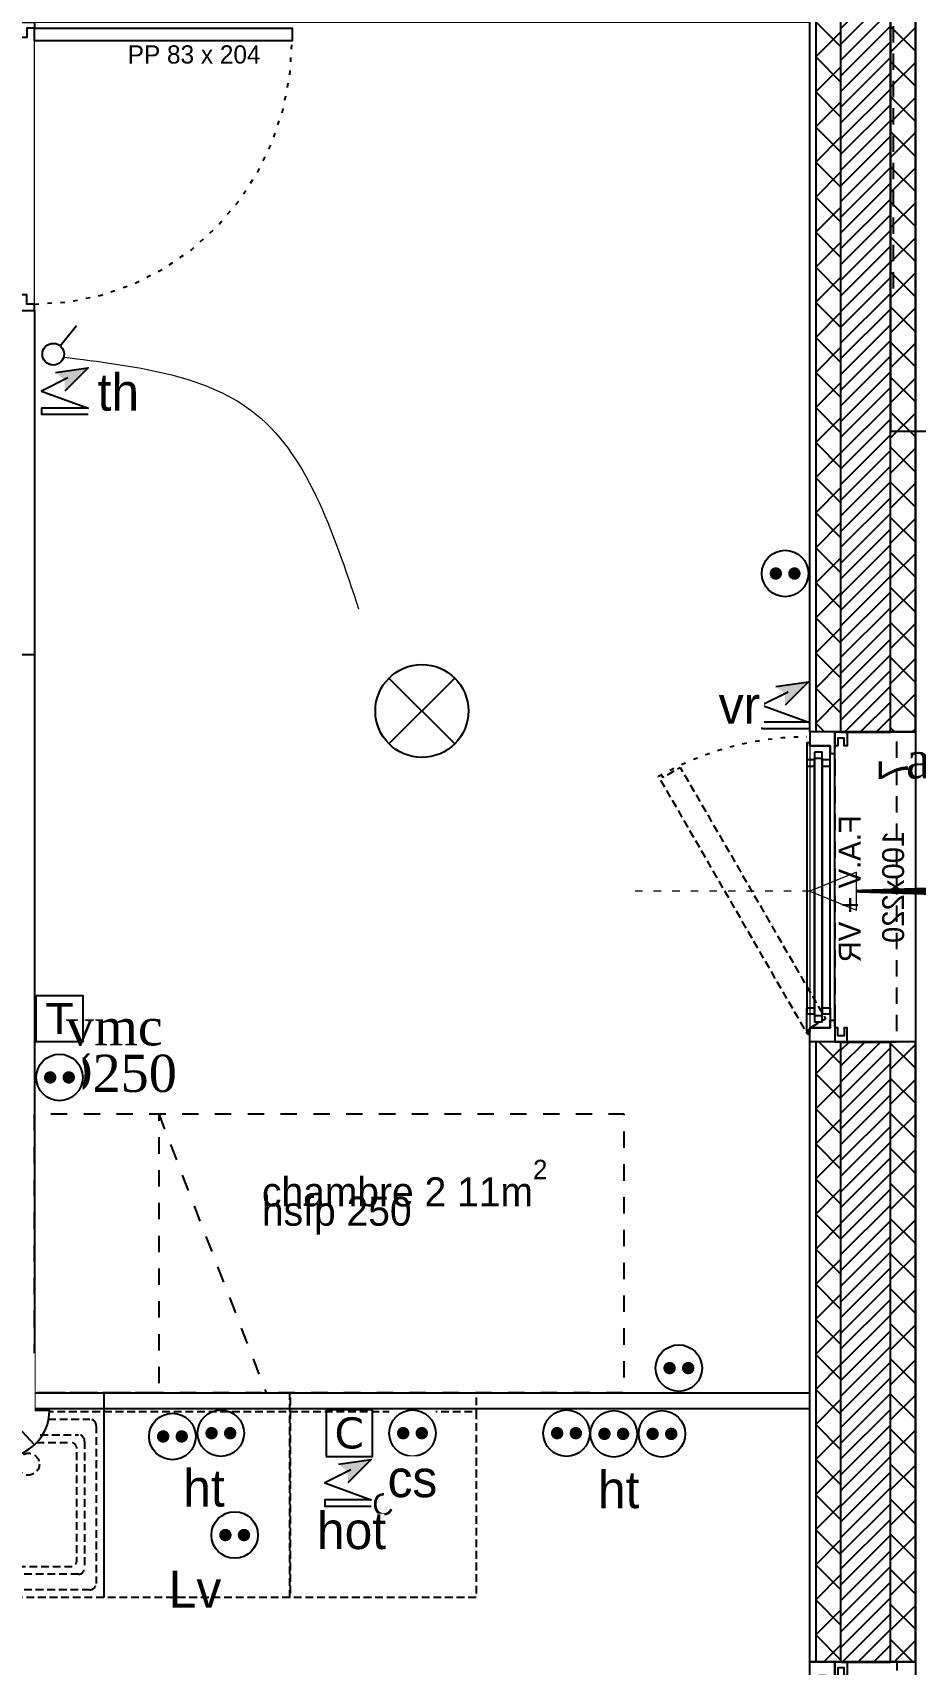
# Model space of a CAD drawing. Header units: centimetres. Extents: x -58072 to 12532, y -30603 to 6224.
# Drawn here: x 9534 to 9818, y 2842 to 3368 of the extents above; entities that cross this region are included whole.
import ezdxf

# ---------------------------------------------------------------- set-up
doc = ezdxf.new("R2010")
doc.units = ezdxf.units.CM
for name, pattern in [('ACAD_ISO03W100', [30, 12, -18]), ('Style de ligne -11', [0.347222, 0.20828, -0.138942]), ('Style de ligne -12', [0.164042, 0.054681, -0.109361]), ('Style de ligne -13', [0.147638, 0.098425, -0.049213]), ('Style de ligne -14', [0.147638, 0.098425, -0.049213]), ('Style de ligne -17', [0.347222, 0.20828, -0.138942]), ('Style de ligne -18', [0.164042, 0.054681, -0.109361]), ('VW-01', [0.41656, 0.20828, -0.20828])]:
    doc.linetypes.add(name, pattern=pattern)
for name, color, linetype in [('B GÈnÈral_Hatch', 252, 'Continuous'), ('B Général', 252, 'Continuous'), ('C ANNOTATIONS-prestations', 252, 'Continuous'), ('C ANNOTATIONS-texte', 252, 'Continuous'), ('D SURFACES-shab', 252, 'Continuous'), ('F REMPLISSAGE-vert foncé', 252, 'Continuous'), ('prlm-VMC', 93, 'Continuous')]:
    doc.layers.add(name, color=color, linetype=linetype)
doc.layers.add('prlm-ELEC-CFA', color=1, linetype='Continuous', lineweight=25)
doc.layers.add('prlm-ELEC-CFO', color=1, linetype='Continuous', lineweight=25)
doc.layers.add('prlm-ZEROPLOT', color=254, linetype='Continuous', plot=False)
doc.styles.add('Eurostile', font='Eurosti.TTF')
doc.styles.add('Eurostile (bold)', font='Eurostib.TTF')
doc.styles.add('prlm-elec-cfa', font='comic.ttf', dxfattribs={"height": 12})
doc.styles.add('prlm-elec-cfo', font='comic.ttf', dxfattribs={"height": 12})
doc.styles.add('prlm-vmc', font='pala.ttf', dxfattribs={"height": 14})
doc.styles.get("Standard").update_dxf_attribs({"font": 'isocp.shx', "height": 12})
pattern_1 = [(135, (0, 0), (-5.656854, -5.656854), []), (225, (0, 0), (-5.656854, 5.656854), [])]
pattern_2 = [(45, (0, 0), (2.4253472, -2.6458333), [])]

# ---------------------------------------------------------------- blocks, each defined once
blk = doc.blocks.new('A 60.Groupe-7-1')
at = {"layer": 'B Général', "linetype": 'Style de ligne -11', "ltscale": 25.4}
blk.add_line((2145.67, -1173.93), (2145.67, 946.07), dxfattribs=at)
blk = doc.blocks.new('B 60.F 100x220 (all. vitrée fixe) + VR')
at = {"layer": 'B Général', "linetype": 'Continuous', "lineweight": 35}
for p, q in [((-50, 7), (-50, -9)), ((50, 7), (50, -9))]:
    blk.add_line(p, q, dxfattribs=at)
at = {"layer": 'B Général'}
blk.add_line((45, 9), (-45, 9), dxfattribs=at)
at = {"layer": 'B Général', "linetype": 'Style de ligne -14', "ltscale": 25.4, "flags": 128}
blk.add_lwpolyline([(-35.69, 65.82), (-36.19, 64.95), (-35.32, 64.45), (-38.57, 58.82), (42.63, 11.94), (45.88, 17.57), (46.75, 17.07), (47.25, 17.93)], close=True, dxfattribs=at)
at = {"layer": 'B Général', "flags": 128}
for points in [[(-43, 10.5), (-43, 9), (-50, 9), (-50, 17), (-45.5, 17), (-45.5, 10.5)], [(-41, 18), (41, 18), (41, 15.5), (-41, 15.5)], [(43, 10.5), (43, 9), (50, 9), (50, 17), (45.5, 17), (45.5, 10.5)], [(-43.5, 15.5), (43.5, 15.5), (43.5, 13), (-43.5, 13)], [(-41, 13), (41, 13), (41, 10.5), (-41, 10.5)], [(-50, 9), (-50, 5), (-45.5, 5), (-45.5, 6), (-48, 6), (-48, 8), (-45.5, 8), (-45.5, 9)], [(50, 9), (50, 5), (45.5, 5), (45.5, 6), (48, 6), (48, 8), (45.5, 8), (45.5, 9)]]:
    blk.add_lwpolyline(points, close=True, dxfattribs=at)
at = {"layer": 'B Général', "linetype": 'Continuous', "flags": 128}
for points in [[(-39, 15.5), (-41.5, 15.5), (-41.5, 13), (-39, 13), (-39, 10.5), (-45.5, 10.5), (-45.5, 17), (-46.5, 17), (-46.5, 18), (-39, 18)], [(39, 15.5), (41.5, 15.5), (41.5, 13), (39, 13), (39, 10.5), (45.5, 10.5), (45.5, 17), (46.5, 17), (46.5, 18), (39, 18)]]:
    blk.add_lwpolyline(points, close=True, dxfattribs=at)
at = {"layer": 'B Général', "linetype": 'Style de ligne -17', "ltscale": 25.4, "flags": 128}
blk.add_lwpolyline([(-50, 9), (50, 9), (50, -11), (-50, -11)], close=True, dxfattribs=at)
at = {"layer": 'B Général', "flags": 128}
blk.add_lwpolyline([(-50, -9), (-50, -17), (50, -17), (50, -9)], dxfattribs=at)
at = {"layer": 'B Général'}
blk.add_circle((47, 17.5), 0.5, dxfattribs=at)
at = {"layer": 'B Général', "linetype": 'Style de ligne -18', "ltscale": 25.4}
blk.add_arc((49, 17.5), 97.5, 150.2938, 179.7062, dxfattribs=at)
at = {"layer": 'B Général', "insert": (-23.11, 7.69), "char_height": 7.056, "attachment_point": 1, "line_spacing_factor": 0.894578, "style": 'Eurostile'}
blk.add_mtext('F.A.V + VR', dxfattribs=at)
at = {"layer": 'C ANNOTATIONS-prestations', "insert": (-41.15, -5.19), "char_height": 9.41, "attachment_point": 1, "rotation": 360, "line_spacing_factor": 0.894578, "style": 'Eurostile (bold)'}
blk.add_mtext('7', dxfattribs=at)
at = {"layer": 'C ANNOTATIONS-prestations', "insert": (0, -6.31), "char_height": 7.056, "width": 100, "attachment_point": 2, "rotation": 360, "line_spacing_factor": 0.894578, "style": 'Eurostile'}
blk.add_mtext('100x220', dxfattribs=at)
blk = doc.blocks.new('B 60.PF 300.220 + VR (3 vantaux)')
at = {"layer": 'B Général', "linetype": 'Continuous'}
for p, q in [((-150, 7), (-150, 17)), ((150, 7), (150, 17))]:
    blk.add_line(p, q, dxfattribs=at)
at = {"layer": 'B Général', "linetype": 'Continuous', "lineweight": 35}
for p, q in [((-150, 7), (-150, -9)), ((150, 7), (150, -9))]:
    blk.add_line(p, q, dxfattribs=at)
at = {"layer": 'B Général'}
blk.add_line((-143, 9), (47, 9), dxfattribs=at)
at = {"layer": 'B Général', "linetype": 'Style de ligne -13', "ltscale": 25.4, "flags": 128}
for points in [[(-147.5, 117), (-146.5, 117), (-146.5, 116), (-140, 116), (-140, 18.5), (-146.5, 18.5), (-146.5, 17.5), (-147.5, 17.5)], [(51.5, 115), (50.5, 115), (50.5, 116), (44, 116), (44, 18.5), (50.5, 18.5), (50.5, 17.5), (51.5, 17.5)]]:
    blk.add_lwpolyline(points, close=True, dxfattribs=at)
at = {"layer": 'B Général', "flags": 128}
for points in [[(-143, 10.5), (-143, 9), (-150, 9), (-150, 17), (-145.5, 17), (-145.5, 10.5)], [(-54.5, 18), (-139, 18), (-139, 15.5), (-54.5, 15.5)], [(-41.5, 18), (43, 18), (43, 15.5), (-41.5, 15.5)], [(56.5, 17), (56.5, 14.25), (54, 14.25), (54, 11.75), (56.5, 11.75), (56.5, 9), (47, 9), (47, 10.5), (49.5, 10.5), (49.5, 17)], [(143, 17), (56.5, 17), (56.5, 14.25), (143, 14.25)], [(145.5, 14.25), (143, 14.25), (143, 17), (150, 17), (150, 9), (143, 9), (143, 11.75), (145.5, 11.75)], [(-54.5, 13), (-139, 13), (-139, 10.5), (-54.5, 10.5)], [(-41.5, 13), (43, 13), (43, 10.5), (-41.5, 10.5)], [(145.5, 14.25), (54, 14.25), (54, 11.75), (145.5, 11.75)], [(143, 11.75), (56.5, 11.75), (56.5, 9), (143, 9)], [(-150, 9), (-150, 5), (-145.5, 5), (-145.5, 6), (-148, 6), (-148, 8), (-145.5, 8), (-145.5, 9)], [(150, 9), (150, 5), (145.5, 5), (145.5, 6), (148, 6), (148, 8), (145.5, 8), (145.5, 9)]]:
    blk.add_lwpolyline(points, close=True, dxfattribs=at)
at = {"layer": 'B Général', "linetype": 'Continuous', "flags": 128}
for points in [[(-139, 15.5), (-141.5, 15.5), (-141.5, 13), (-139, 13), (-139, 10.5), (-145.5, 10.5), (-145.5, 17), (-146.5, 17), (-146.5, 18), (-139, 18)], [(-54.5, 15.5), (-52, 15.5), (-52, 13), (-54.5, 13), (-54.5, 10.5), (-48, 10.5), (-48, 17), (-47, 17), (-47, 18), (-54.5, 18)], [(-41.5, 15.5), (-44, 15.5), (-44, 13), (-41.5, 13), (-41.5, 10.5), (-48, 10.5), (-48, 17), (-47, 17), (-47, 18), (-41.5, 18)], [(43, 15.5), (45.5, 15.5), (45.5, 13), (43, 13), (43, 10.5), (49.5, 10.5), (49.5, 17), (50.5, 17), (50.5, 18), (43, 18)]]:
    blk.add_lwpolyline(points, close=True, dxfattribs=at)
at = {"layer": 'B Général', "linetype": 'Style de ligne -11', "ltscale": 25.4, "flags": 128}
blk.add_lwpolyline([(-150, 9), (150, 9), (150, -11), (-150, -11)], close=True, dxfattribs=at)
at = {"layer": 'B Général', "flags": 128}
blk.add_lwpolyline([(150, -9), (150, -17), (-150, -17), (-150, -9)], dxfattribs=at)
at = {"layer": 'B Général'}
for centre in [(-147, 17.5), (51, 17.5)]:
    blk.add_circle(centre, 0.5, dxfattribs=at)
at = {"layer": 'B Général', "linetype": 'Style de ligne -12', "ltscale": 25.4}
for centre, start, end in [((-147, 17.5), 0.2938, 90.2879), ((51, 17.5), 94.0649, 179.7062)]:
    blk.add_arc(centre, 99, start, end, dxfattribs=at)
at = {"layer": 'B Général', "insert": (2, 4.57), "char_height": 7.056, "attachment_point": 2, "rotation": 360, "line_spacing_factor": 0.894578, "style": 'Eurostile'}
blk.add_mtext('PF + VR', dxfattribs=at)
at = {"layer": 'C ANNOTATIONS-prestations', "rotation": 360, "line_spacing_factor": 0.894578}
for s, insert, char_height, attachment_point, style in [('3', (-141.15, -4.77), 9.41, 1, 'Eurostile (bold)'), ('300x220 (3 vantaux) ', (0, -7.83), 7.0556, 2, 'Eurostile')]:
    blk.add_mtext(s, dxfattribs=dict(at, insert=insert, char_height=char_height, attachment_point=attachment_point, style=style))
blk = doc.blocks.new('B 60.Groupe-44-1')
at = {"layer": 'B Général', "linetype": 'Style de ligne -11', "ltscale": 25.4}
blk.add_line((2145.67, -1173.93), (2145.67, 946.07), dxfattribs=at)
blk = doc.blocks.new('xi.EA')
at = {"layer": 'prlm-VMC', "color": 0, "linetype": 'ByBlock', "lineweight": 5, "flags": 128}
blk.add_lwpolyline([(-6.17, -15), (6.17, -15), (0, 0)], close=True, dxfattribs=at)
at = {"layer": 'prlm-VMC', "color": 0, "linetype": 'ByBlock', "lineweight": -2, "flags": 128}
blk.add_lwpolyline([(0, -15, 1, 4, 0), (0, -63.63, 1, 1, 0)], format="xyseb", dxfattribs=at)
at = {"layer": 'prlm-VMC', "color": 0, "linetype": 'ByBlock', "lineweight": 5}
blk.add_solid([(0, 0), (6.17, -15), (-6.17, -15), (0, 0)], dxfattribs=at)
at = {"layer": 'prlm-ZEROPLOT', "color": 250, "linetype": 'ACAD_ISO03W100', "lineweight": 0, "ltscale": 0.2}
blk.add_lwpolyline([(0, 0), (0, 60)], dxfattribs=at)
blk = doc.blocks.new('xi.vmcd250')
at = {"layer": 'prlm-VMC', "color": 0, "linetype": 'ByBlock', "lineweight": -2, "insert": (0, 0), "char_height": 12, "width": 39.3872, "attachment_point": 2, "line_spacing_factor": 0.75, "style": 'prlm-vmc', "bg_fill": 3, "box_fill_scale": 1.1, "bg_fill_color": 256, "bg_fill_transparency": 0}
blk.add_mtext('vmc\\P%%C250', dxfattribs=at)
blk = doc.blocks.new('xi.PTCE')
at = {"layer": 'prlm-ELEC-CFO', "color": 0}
for points in [[(-10.61, 10.61), (10.61, -10.61)], [(10.61, 10.61), (-10.61, -10.61)]]:
    blk.add_lwpolyline(points, dxfattribs=at)
at = {"layer": 'prlm-ELEC-CFO', "color": 0, "linetype": 'ByBlock'}
blk.add_circle((0, 0), 15, dxfattribs=at)
blk = doc.blocks.new('xi.SA')
at = {"layer": 'prlm-ELEC-CFO', "color": 0}
blk.add_lwpolyline([(0.2, -1.28), (5.5, 5.28)], dxfattribs=at)
blk.add_circle((-2, -4), 3.5, dxfattribs=at)
blk = doc.blocks.new('xi.PC')
at = {"color": 0, "lineweight": 5}
blk.add_wipeout([(-7.5, -7.5), (7.5, -7.5), (7.5, 7.5), (-7.5, 7.5)], dxfattribs=at).dxf.layer = 'prlm-ELEC-CFO'
at = {"layer": 'prlm-ELEC-CFO', "color": 0, "linetype": 'ByBlock', "lineweight": 5, "const_width": 2}
for points in [[(-4, 0, 1), (-2, 0, 1)], [(2, 0, 1), (4, 0, 1)]]:
    blk.add_lwpolyline(points, format="xyb", close=True, dxfattribs=at)
at = {"layer": 'prlm-ELEC-CFO', "color": 0, "linetype": 'ByBlock', "lineweight": -2}
blk.add_circle((0, 0), 7.5, dxfattribs=at)
blk = doc.blocks.new('xi.TEL')
at = {"layer": 'prlm-ELEC-CFA', "color": 0, "linetype": 'ByBlock', "lineweight": -2, "flags": 128}
blk.add_lwpolyline([(-7.5, 7.5), (7.5, 7.5), (7.5, -7.5), (-7.5, -7.5)], close=True, dxfattribs=at)
at = {"layer": 'prlm-ELEC-CFA', "color": 0, "linetype": 'ByBlock', "insert": (0, 0), "char_height": 10, "width": 11.36, "attachment_point": 5}
blk.add_mtext('{\\fVerdana|b0|i0|c0|p34;T}', dxfattribs=at)
blk = doc.blocks.new('xi.VR')
at = {"layer": 'prlm-ELEC-CFO', "lineweight": 5}
blk.add_hatch(color=0, dxfattribs=at).paths.add_polyline_path([(-3, 6), (-0.1, 3.7), (0, 0), (7.5, 7.5)])
at = {"layer": 'prlm-ELEC-CFO', "color": 0}
for points in [[(-3, 6), (7.5, 7.5), (0, 0)], [(0.95, 4.23), (-7.5, 0), (7.5, -5.5), (-7.5, -5.5), (-7.5, -7.5), (7.5, -7.5)]]:
    blk.add_lwpolyline(points, dxfattribs=at)
blk = doc.blocks.new('xi.ECAP')
at = {"color": 0}
blk.add_wipeout([(-15, 0), (-10.13, 11.06), (0, 15), (10.13, 11.06), (15, 0)], dxfattribs=at).dxf.layer = 'prlm-ELEC-CFO'
at = {"layer": 'prlm-ELEC-CFO', "color": 0, "linetype": 'ByBlock', "lineweight": -2, "flags": 128}
blk.add_lwpolyline([(15, 0, 1), (-15, 0)], format="xyb", close=True, dxfattribs=at)
at = {"layer": 'prlm-ELEC-CFO', "color": 0}
blk.add_lwpolyline([(-10.13, 11.06), (0, 0), (10.13, 11.06)], dxfattribs=at)
blk = doc.blocks.new('xi.PCHT')
at = {"color": 0, "lineweight": 5}
blk.add_wipeout([(-7.5, -7.5), (7.5, -7.5), (7.5, 7.5), (-7.5, 7.5)], dxfattribs=at).dxf.layer = 'prlm-ELEC-CFO'
at = {"layer": 'prlm-ELEC-CFO', "color": 0, "linetype": 'ByBlock', "lineweight": 5, "const_width": 2}
for points in [[(-4, 0, 1), (-2, 0, 1)], [(2, 0, 1), (4, 0, 1)]]:
    blk.add_lwpolyline(points, format="xyb", close=True, dxfattribs=at)
at = {"layer": 'prlm-ELEC-CFO', "color": 0, "linetype": 'ByBlock', "lineweight": -2}
blk.add_circle((0, 0), 7.5, dxfattribs=at)
blk = doc.blocks.new('xi.LV')
at = {"color": 0, "lineweight": 5}
blk.add_wipeout([(-7.5, -7.5), (7.5, -7.5), (7.5, 7.5), (-7.5, 7.5)], dxfattribs=at).dxf.layer = 'prlm-ELEC-CFO'
at = {"layer": 'prlm-ELEC-CFO', "color": 0, "linetype": 'ByBlock', "lineweight": 5, "const_width": 2}
for points in [[(-4, 0, 1), (-2, 0, 1)], [(2, 0, 1), (4, 0, 1)]]:
    blk.add_lwpolyline(points, format="xyb", close=True, dxfattribs=at)
at = {"layer": 'prlm-ELEC-CFO', "color": 0, "linetype": 'ByBlock', "lineweight": -2}
blk.add_circle((0, 0), 7.5, dxfattribs=at)
blk = doc.blocks.new('xi.SF32')
at = {"layer": 'prlm-ELEC-CFO', "color": 0, "flags": 128}
blk.add_lwpolyline([(-7.5, -7.5), (7.5, -7.5), (7.5, 7.5), (-7.5, 7.5)], close=True, dxfattribs=at)
at = {"layer": 'prlm-ELEC-CFO', "color": 0, "linetype": 'ByBlock', "insert": (0, 0), "char_height": 10, "width": 11.36, "attachment_point": 5}
blk.add_mtext('{\\fVerdana|b0|i0|c0|p34;C}', dxfattribs=at)
blk = doc.blocks.new('xi.PCS')
at = {"color": 0, "lineweight": 5}
blk.add_wipeout([(-7.5, -7.5), (7.5, -7.5), (7.5, 7.5), (-7.5, 7.5)], dxfattribs=at).dxf.layer = 'prlm-ELEC-CFO'
at = {"layer": 'prlm-ELEC-CFO', "color": 0, "linetype": 'ByBlock', "lineweight": 5, "const_width": 2}
for points in [[(-4, 0, 1), (-2, 0, 1)], [(2, 0, 1), (4, 0, 1)]]:
    blk.add_lwpolyline(points, format="xyb", close=True, dxfattribs=at)
at = {"layer": 'prlm-ELEC-CFO', "color": 0, "linetype": 'ByBlock', "lineweight": -2}
blk.add_circle((0, 0), 7.5, dxfattribs=at)
blk = doc.blocks.new('xi.hot')
at = {"layer": 'prlm-ELEC-CFO', "lineweight": 5}
blk.add_hatch(color=0, dxfattribs=at).paths.add_polyline_path([(-3, 6), (-0.1, 3.7), (0, 0), (7.5, 7.5)])
at = {"layer": 'prlm-ELEC-CFO', "color": 0}
for points in [[(-3, 6), (7.5, 7.5), (0, 0)], [(0.95, 4.23), (-7.5, 0), (7.5, -5.5), (-7.5, -5.5), (-7.5, -7.5), (7.5, -7.5)]]:
    blk.add_lwpolyline(points, dxfattribs=at)
blk = doc.blocks.new('B 60.PP 80')
at = {"layer": 'B Général', "flags": 128}
blk.add_lwpolyline([(-43, 2.5), (-43, 85.5), (-39, 85.5), (-39, 2.5)], close=True, dxfattribs=at)
at = {"layer": 'B Général', "linetype": 'Style de ligne -18', "ltscale": 25.4, "flags": 128}
blk.add_lwpolyline([(46, 2.5), (45.27, 13.33), (43.1, 23.98), (39.53, 34.26), (34.61, 44), (28.44, 53.03), (21.1, 61.19), (12.74, 68.35), (3.5, 74.38), (-6.47, 79.18), (-17, 82.67), (-27.91, 84.79), (-39, 85.5)], dxfattribs=at)
at = {"layer": 'B Général', "linetype": 'Continuous', "flags": 128}
for points in [[(-45, 2.5), (-43, 2.5), (-43, 0), (-40, 0), (-40, -2.5), (-45, -2.5)], [(48, 2.5), (46, 2.5), (46, 0), (43, 0), (43, -2.5), (48, -2.5), (48, -2.5), (48, -2.5), (48, 1.79), (48, 1.79)]]:
    blk.add_lwpolyline(points, close=True, dxfattribs=at)
at = {"layer": 'C ANNOTATIONS-prestations', "insert": (-37.5, 32.5), "char_height": 5.8796, "attachment_point": 1, "rotation": 90, "line_spacing_factor": 0.894578, "style": 'Eurostile'}
blk.add_mtext('PP 83 x 204', dxfattribs=at)
blk = doc.blocks.new('B 60.Cuisson')
at = {"layer": 'B Général', "linetype": 'Style de ligne -13', "ltscale": 25.4, "flags": 128}
blk.add_lwpolyline([(-30, 30), (-30, 36), (30, 36), (30, 30)], dxfattribs=at)
blk.add_lwpolyline([(-30, 30), (30, 30), (30, -30), (-30, -30)], close=True, dxfattribs=at)
at = {"layer": 'B Général', "insert": (0, 0), "char_height": 7.06, "attachment_point": 5, "line_spacing_factor": 0.894578, "style": 'Eurostile'}
blk.add_mtext('C', dxfattribs=at)
blk = doc.blocks.new('B 60.Evier 120.60 T3 et +')
at = {"layer": 'B Général', "linetype": 'Style de ligne -13', "ltscale": 25.4}
for p, q in [((-57.5, -55.5), (-57.5, -4.5)), ((-55.5, -2.5), (55.5, -2.5)), ((57.5, -4.5), (57.5, -55.5)), ((0, -50.5), (0, -9.53)), ((2, -7.53), (51.79, -7.53)), ((18.98, -10), (18.98, -10)), ((53.79, -9.53), (53.79, -50.5)), ((-52.12, -15), (-7.88, -15)), ((-52.5, -20), (-7.5, -20)), ((-52.5, -25), (-7.5, -25)), ((-52.5, -30), (-7.5, -30)), ((-52.5, -35), (-7.5, -35)), ((-52.5, -40), (-7.5, -40)), ((-52.12, -45), (-7.88, -45)), ((25.65, -43.33), (25.65, -43.33)), ((51.79, -52.5), (2, -52.5)), ((9.17, -50), (9.17, -50)), ((55.5, -57.5), (-55.5, -57.5))]:
    blk.add_line(p, q, dxfattribs=at)
at = {"layer": 'B Général', "linetype": 'Style de ligne -13', "ltscale": 25.4, "flags": 128}
blk.add_lwpolyline([(-60, 0), (-60, 6), (60, 6), (60, 0)], dxfattribs=at)
blk.add_lwpolyline([(-60, 0), (60, 0), (60, -60), (-60, -60)], close=True, dxfattribs=at)
for points in [[(25.65, -12), (25.65, -48, -0.414212), (23.65, -50), (4.5, -50, -0.198914), (3.09, -49.41, -0.198914), (2.5, -48), (2.5, -12, -0.414214), (4.5, -10)], [(25.65, -12, 0.414212), (23.65, -10), (4.45, -10)], [(28.15, -12), (28.15, -48, 0.414212), (30.15, -50), (49.29, -50, 0.198914), (50.71, -49.41, 0.198914), (51.29, -48), (51.29, -12, 0.414214), (49.29, -10)], [(28.15, -12, -0.414212), (30.15, -10), (49.34, -10)]]:
    blk.add_lwpolyline(points, format="xyb", dxfattribs=at)
at = {"layer": 'B Général', "linetype": 'Style de ligne -13', "ltscale": 25.4}
for centre, start, end in [((-55.5, -4.5), 90, 180), ((55.5, -4.5), 0, 90), ((2, -9.53), 90, 180), ((51.79, -9.53), 0, 90), ((2, -50.5), 180, 270), ((51.79, -50.5), 270, 0), ((-55.5, -55.5), 180, 270), ((55.5, -55.5), 270, 0)]:
    blk.add_arc(centre, 2, start, end, dxfattribs=at)
for centre in [(18.15, -17), (35.65, -17)]:
    blk.add_ellipse(centre, major_axis=(3.54, 0), ratio=1, dxfattribs=at)
blk = doc.blocks.new('B 60.Lit 90.190')
at = {"layer": 'B Général', "linetype": 'VW-01', "ltscale": 25.4}
blk.add_line((45, 54.99), (-45, 20.35), dxfattribs=at)
at = {"layer": 'B Général', "linetype": 'VW-01', "ltscale": 25.4, "flags": 128}
for points in [[(-45, 95), (45, 95), (45, -95), (-45, -95)], [(-45, 95), (45, 95), (45, 54.99), (-45, 54.99)]]:
    blk.add_lwpolyline(points, close=True, dxfattribs=at)
blk = doc.blocks.new('xi.TH')
at = {"color": 0, "lineweight": 5}
blk.add_wipeout([(-7.5, -7.5), (7.5, -7.5), (7.5, 7.5), (-7.5, 7.5)], dxfattribs=at).dxf.layer = 'prlm-ELEC-CFA'
at = {"layer": 'prlm-ELEC-CFA', "lineweight": 5}
blk.add_hatch(color=0, dxfattribs=at).paths.add_polyline_path([(-3, 6), (-0.1, 3.7), (0, 0), (7.5, 7.5)])
at = {"layer": 'prlm-ELEC-CFA', "color": 0}
for points in [[(-3, 6), (7.5, 7.5), (0, 0)], [(0.95, 4.23), (-7.5, 0), (7.5, -5.5), (-7.5, -5.5), (-7.5, -7.5), (7.5, -7.5)]]:
    blk.add_lwpolyline(points, dxfattribs=at)

msp = doc.modelspace()

# ---------------------------------------------------------------- hatches: boundary and pattern name
at = {"layer": 'B GÈnÈral_Hatch', "linetype": 'Continuous'}
h = msp.add_hatch(dxfattribs=at)
h.set_pattern_fill('02_ISOLANT', color=256, angle=90, style=0, pattern_type=2)
h.set_pattern_definition(pattern_1)
h.paths.add_polyline_path([(9786.485, 3142.386), (9794.485, 3142.386), (9794.485, 3386.389), (9786.485, 3386.389)])
h = msp.add_hatch(dxfattribs=at)
h.set_pattern_fill('50_BETON', color=256, style=0, pattern_type=2)
h.set_pattern_definition(pattern_2)
h.paths.add_polyline_path([(9794.485, 3142.386), (9810.485, 3142.386), (9810.485, 3386.389), (9794.485, 3386.389)])
h = msp.add_hatch(dxfattribs=at)
h.set_pattern_fill('02_ISOLANT', color=256, angle=90, style=0, pattern_type=2)
h.set_pattern_definition(pattern_1)
h.paths.add_polyline_path([(9810.485, 3142.386), (9818.485, 3142.386), (9818.485, 3386.389), (9810.485, 3386.389)])
h = msp.add_hatch(dxfattribs=at)
h.set_pattern_fill('02_ISOLANT', color=256, angle=90, style=0, pattern_type=2)
h.set_pattern_definition(pattern_1)
h.paths.add_polyline_path([(9786.485, 2842.386), (9794.485, 2842.386), (9794.485, 3042.386), (9786.485, 3042.386)])
h = msp.add_hatch(dxfattribs=at)
h.set_pattern_fill('50_BETON', color=256, style=0, pattern_type=2)
h.set_pattern_definition(pattern_2)
h.paths.add_polyline_path([(9794.485, 2842.386), (9810.485, 2842.386), (9810.485, 3042.386), (9794.485, 3042.386)])
h = msp.add_hatch(dxfattribs=at)
h.set_pattern_fill('02_ISOLANT', color=256, angle=90, style=0, pattern_type=2)
h.set_pattern_definition(pattern_1)
h.paths.add_polyline_path([(9810.485, 2842.386), (9818.485, 2842.386), (9818.485, 3042.386), (9810.485, 3042.386)])

# ---------------------------------------------------------------- linework, layer by layer
at = {"layer": 'B Général', "linetype": 'Continuous'}
for p, q in [((9784.485, 3142.386), (9784.485, 3386.389)), ((9784.485, 3142.386), (9784.485, 3386.389)), ((9786.485, 3142.386), (9786.485, 3386.389)), ((9786.485, 3142.386), (9786.485, 3386.389)), ((9794.485, 3142.386), (9794.485, 3386.389)), ((9810.485, 3142.386), (9810.485, 3386.389)), ((9818.485, 3142.386), (9818.485, 3386.389)), ((9818.485, 3142.386), (9818.485, 3386.389)), ((9529.485, 3278.39), (9534.485, 3278.39)), ((9534.485, 3278.39), (9534.485, 3162.39)), ((9534.485, 3278.39), (9534.485, 3162.39)), ((9434.485, 3167.39), (9534.485, 3167.39)), ((9534.485, 3167.39), (9534.485, 3005.14)), ((9818.485, 3142.386), (9784.485, 3142.386)), ((9784.485, 2842.386), (9784.485, 3042.386)), ((9818.485, 3042.386), (9784.485, 3042.386)), ((9784.485, 2842.386), (9784.485, 3042.386)), ((9786.485, 2842.386), (9786.485, 3042.386)), ((9786.485, 2842.386), (9786.485, 3042.386)), ((9794.485, 2842.386), (9794.485, 3042.386)), ((9810.485, 2842.386), (9810.485, 3042.386)), ((9818.485, 2842.386), (9818.485, 3042.386)), ((9818.485, 2842.386), (9818.485, 3042.386)), ((9534.485, 3005.14), (9534.485, 3005.14)), ((9534.485, 3005.14), (9534.485, 2924.14)), ((9534.485, 2929.14), (9784.485, 2929.14)), ((9534.485, 2929.14), (9784.485, 2929.14)), ((9534.485, 2924.14), (9477.484, 2924.14)), ((9534.485, 2924.14), (9784.485, 2924.14)), ((9534.485, 2924.14), (9784.485, 2924.14)), ((9818.485, 2842.386), (9784.485, 2842.386))]:
    msp.add_line(p, q, dxfattribs=at)
at = {"layer": 'B Général', "linetype": 'Continuous', "lineweight": 18}
for p, q in [((9794.485, 3142.386), (9794.485, 3386.389)), ((9810.485, 3142.386), (9810.485, 3386.389)), ((9794.485, 2842.386), (9794.485, 3042.386)), ((9810.485, 2842.386), (9810.485, 3042.386))]:
    msp.add_line(p, q, dxfattribs=at)
at = {"layer": 'B Général', "linetype": 'Continuous', "flags": 128}
msp.add_lwpolyline([(9810.485, 3239.389), (10820.388, 3239.389), (10820.388, 3517.39), (9810.485, 3517.39)], close=True, dxfattribs=at)
at = {"layer": 'D SURFACES-shab', "lineweight": 18, "flags": 128}
for points in [[(9534.485, 3371.39), (9784.485, 3371.39), (9784.485, 2929.14), (9534.485, 2929.14)], [(9208.796, 2350.492), (9784.485, 2350.492), (9784.485, 2924.14), (9301.484, 2924.14), (9301.484, 2924.14), (9208.484, 2924.14)]]:
    msp.add_lwpolyline(points, close=True, dxfattribs=at)
at = {"layer": 'F REMPLISSAGE-vert foncé', "linetype": 'Continuous'}
for p, q in [((9434.485, 3167.39), (9534.485, 3167.39)), ((9534.485, 3167.39), (9534.485, 3005.14)), ((9534.485, 3005.14), (9534.485, 2924.14)), ((9534.485, 2924.14), (9477.484, 2924.14))]:
    msp.add_line(p, q, dxfattribs=at)
at = {"layer": 'prlm-ELEC-CFO', "lineweight": 13}
msp.add_spline([(9543.852, 3263.282), (9604.312, 3246.125), (9638.929, 3182.095)], degree=3, dxfattribs=at)

# ---------------------------------------------------------------- block references
at = {"layer": 'B Général'}
for name, p in [('B 60.Groupe-44-1', (7665.813, 4459.319)), ('A 60.Groupe-7-1', (7665.813, 4459.319)), ('B 60.Evier 120.60 T3 et +', (9496.805, 2923.14)), ('B 60.Cuisson', (9646.805, 2893.14))]:
    msp.add_blockref(name, p, dxfattribs=at)
for name, p, rotation in [('B 60.PP 80', (9531.985, 3326.39), 270.0000000556536), ('B 60.Lit 90.190', (9629.485, 2974.14), 90), ('B 60.PF 300.220 + VR (3 vantaux)', (9801.485, 2692.386), 90)]:
    msp.add_blockref(name, p, dxfattribs=dict(at, rotation=rotation))
at = {"layer": 'B Général', "xscale": -1, "rotation": 90}
msp.add_blockref('B 60.F 100x220 (all. vitrée fixe) + VR', (9801.485, 3092.386), dxfattribs=at)
at = {"layer": 'prlm-ELEC-CFO'}
for name, p in [('xi.SA', (9542.485, 3268.237)), ('xi.PTCE', (9659.357, 3149.157)), ('xi.VR', (9776.485, 3151.031)), ('xi.SF32', (9635.939, 2916.139)), ('xi.hot', (9635.514, 2900.109))]:
    msp.add_blockref(name, p, dxfattribs=at)
at = {"layer": 'prlm-VMC', "rotation": 89.99999999968473}
msp.add_blockref('xi.EA', (9784.485, 3090.996), dxfattribs=at)

# ---------------------------------------------------------------- texts
at = {"layer": 'C ANNOTATIONS-prestations', "insert": (9607.778, 2992.468), "char_height": 9.4074, "width": 106.0944, "attachment_point": 1, "line_spacing_factor": 0.894578, "style": 'Eurostile'}
msp.add_mtext('hsfp 250', dxfattribs=at)
at = {"layer": 'C ANNOTATIONS-texte', "insert": (9607.778, 3004.349), "char_height": 9.40741, "width": 145.69099, "attachment_point": 1, "line_spacing_factor": 0.894578, "style": 'Eurostile'}
msp.add_mtext('chambre 2 11m{\\H0.6667x;\\S2^ ;}', dxfattribs=at)

# ---------------------------------------------------------------- next in the draw order: texts
at = {"layer": 'prlm-VMC', "insert": (9854.182, 3133.281), "char_height": 12, "width": 20.51, "attachment_point": 5, "line_spacing_factor": 0.8, "style": 'prlm-vmc', "bg_fill": 2}
msp.add_mtext('Auvent acoustique intérieur', dxfattribs=at)

# ---------------------------------------------------------------- next in the draw order: linework, layer by layer
at = {"layer": 'prlm-ZEROPLOT'}
msp.add_lwpolyline([(8418.485, 4917.388), (10859.388, 4917.388), (10859.389, 3517.39), (9818.485, 3517.39), (9818.485, 2192.491), (8418.485, 2192.491)], close=True, dxfattribs=at)

# ---------------------------------------------------------------- next in the draw order: block references
at = {"layer": 'prlm-ELEC-CFA'}
msp.add_blockref('xi.TH', (9544.211, 3252.359), dxfattribs=at)
at = {"layer": 'prlm-ELEC-CFO'}
for name, p in [('xi.PC', (9776.485, 3193.487)), ('xi.PC', (9742.229, 2937.139)), ('xi.PCHT', (9578.907, 2915.085)), ('xi.PCS', (9656.315, 2916.139)), ('xi.PCHT', (9705.987, 2916.139))]:
    msp.add_blockref(name, p, dxfattribs=at)
at = {"layer": 'prlm-ELEC-CFO', "rotation": 180}
msp.add_blockref('xi.ECAP', (9524.248, 2923.445), dxfattribs=at)
at = {"layer": 'prlm-VMC'}
msp.add_blockref('xi.vmcd250', (9560.204, 3053.249), dxfattribs=at)

# ---------------------------------------------------------------- next in the draw order: texts
at = {"layer": 'prlm-ELEC-CFO', "lineweight": 20, "char_height": 12, "line_spacing_factor": 0.8, "style": 'prlm-elec-cfo', "bg_fill": 3, "bg_fill_color": 256, "bg_fill_transparency": 0}
for s, insert, attachment_point, box_fill_scale in [('vr', (9761.767, 3151.031), 5, 1.1), ('ht', (9722.835, 2897.867), 5, 1.1), ('hot', (9636.673, 2890.735), 2, 0.95), ('Lv', (9586.189, 2865.801), 5, 1.1)]:
    msp.add_mtext(s, dxfattribs=dict(at, insert=insert, attachment_point=attachment_point, box_fill_scale=box_fill_scale))

# ---------------------------------------------------------------- next in the draw order: block references
at = {"layer": 'prlm-ELEC-CFA'}
msp.add_blockref('xi.TEL', (9542.485, 3049.878), dxfattribs=at)
at = {"layer": 'prlm-ELEC-CFO'}
for name, p in [('xi.PC', (9542.485, 3030.916)), ('xi.PCHT', (9594.53, 2916.139)), ('xi.PCHT', (9721.235, 2915.911))]:
    msp.add_blockref(name, p, dxfattribs=at)

# ---------------------------------------------------------------- next in the draw order: texts
at = {"layer": 'prlm-ELEC-CFA', "lineweight": 20, "insert": (9561.46, 3251.951), "char_height": 12, "attachment_point": 5, "line_spacing_factor": 0.8, "style": 'prlm-elec-cfa', "bg_fill": 3, "box_fill_scale": 1.1, "bg_fill_color": 256, "bg_fill_transparency": 0}
msp.add_mtext('th', dxfattribs=at)
at = {"layer": 'prlm-ELEC-CFO', "lineweight": 20, "char_height": 12, "attachment_point": 5, "line_spacing_factor": 0.8, "style": 'prlm-elec-cfo', "bg_fill": 3, "box_fill_scale": 1.1, "bg_fill_color": 256, "bg_fill_transparency": 0}
for s, insert in [('cs', (9656.315, 2901.394)), ('ht', (9589.078, 2898.39))]:
    msp.add_mtext(s, dxfattribs=dict(at, insert=insert))
at = {"layer": 'prlm-VMC', "ltscale": 25, "insert": (9502.21, 2931.868), "char_height": 6, "width": 58.61474, "attachment_point": 5, "line_spacing_factor": 0.8, "style": 'prlm-vmc', "bg_fill": 2}
msp.add_mtext('Alizé H 10/45/135', dxfattribs=at)

# ---------------------------------------------------------------- next in the draw order: linework, layer by layer
at = {"layer": 'B Général', "linetype": 'Style de ligne -13', "ltscale": 25.4, "flags": 128}
msp.add_lwpolyline([(9556.847, 2923.14), (9556.847, 2929.14), (9616.847, 2929.14), (9616.847, 2923.14)], dxfattribs=at)

# ---------------------------------------------------------------- next in the draw order: block references
at = {"layer": 'prlm-ELEC-CFO'}
for name, p in [('xi.PC', (9736.769, 2915.911)), ('xi.LV', (9598.985, 2883.275))]:
    msp.add_blockref(name, p, dxfattribs=at)

# ---------------------------------------------------------------- next in the draw order: linework, layer by layer
at = {"layer": 'B Général', "linetype": 'Style de ligne -13', "ltscale": 25.4, "flags": 128}
msp.add_lwpolyline([(9556.847, 2923.14), (9616.847, 2923.14), (9616.847, 2863.14), (9556.847, 2863.14)], close=True, dxfattribs=at)

doc.saveas('drawing.dxf')
